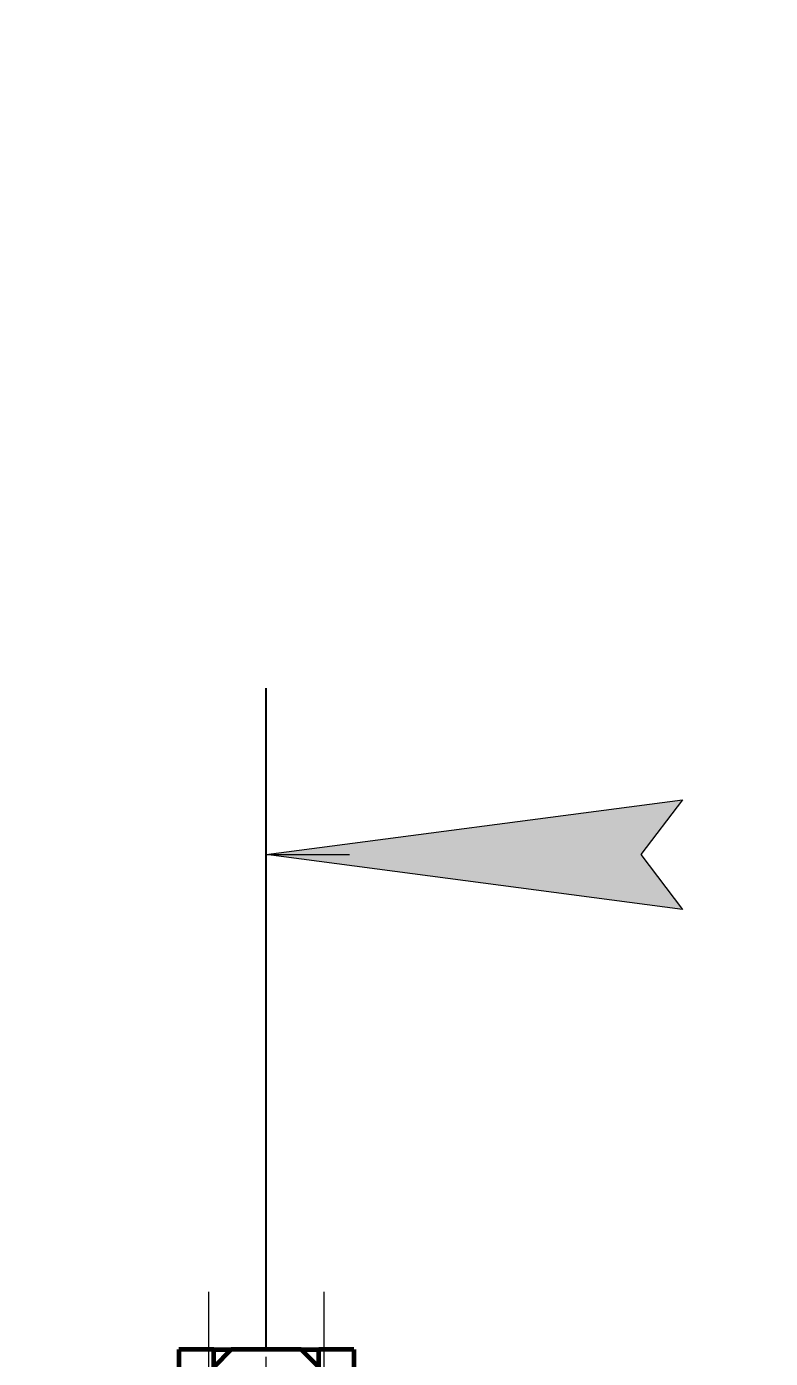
# Model space of a CAD drawing. Header units: millimetres. Extents: x -68 to 2520, y 0 to 297.
# Drawn here: x 2198.4 to 2207.33, y 212.5 to 228.49 of the extents above; entities that cross this region are included whole.
import ezdxf

# ---------------------------------------------------------------- set-up
doc = ezdxf.new("R2010")
doc.units = ezdxf.units.MM
for name, pattern in [('K5LT_AXLED', [13.660316, 9.160316, -1.5, 1.5, -1.5]), ('K5LT_BASIC', [0]), ('K5LT_THIN', [0])]:
    doc.linetypes.add(name, pattern=pattern)
doc.layers.add('Системный слой', color=7, linetype='Continuous')
doc.styles.add('KDIMTEXTSTYLE', font='GOST_AU.SHX', dxfattribs={"width": 0.96, "oblique": 15, "height": 5})
doc.dimstyles.new('KDIMSTYLE (1.50)', dxfattribs={"dimtxt": 5, "dimasz": 1, "dimexe": 2, "dimexo": 0, "dimgap": 1, "dimtad": 1, "dimlfac": 0.666667, "dimtxsty": 'KDIMTEXTSTYLE', "dimsah": 1, "dimcen": 0, "dimdle": 1, "dimadec": 0, "dimazin": 0, "dimtfac": 0.667, "dimtmove": 0, "dimatfit": 3, "dimfxl": 1, "dimtvp": 1, "dimtolj": 1, "dimtzin": 0, "dimarcsym": 0})
pattern_1 = [(45, (0, 0), (-1.0606602, 1.0606602), [])]

# ---------------------------------------------------------------- blocks, each defined once
blk = doc.blocks.new('U44')
at = {"layer": 'Системный слой'}
h = blk.add_hatch(dxfattribs=at)
h.set_pattern_fill('Металл', angle=45, style=0, pattern_type=0)
h.set_pattern_definition(pattern_1)
h.paths.add_polyline_path([(2202.083, 208.616), (2200.466, 208.616), (2200.466, 208.826), (2200.645, 208.826), (2200.645, 212.396), (2200.855, 212.606), (2201.695, 212.606), (2201.905, 212.396), (2201.905, 208.826), (2202.083, 208.826)])
at = {"layer": 'Системный слой', "color": 30, "linetype": 'K5LT_AXLED', "lineweight": 18, "true_color": 0xff8000}
for p, q in [((2201.275, 203.361), (2201.275, 214.606)), ((2200.582, 213.299), (2200.582, 206.779)), ((2201.968, 213.299), (2201.968, 206.779))]:
    blk.add_line(p, q, dxfattribs=at)
at = {"layer": 'Системный слой', "color": 5, "linetype": 'K5LT_BASIC', "lineweight": 60, "true_color": 0x0000ff}
for p, q in [((2200.645, 212.606), (2200.225, 212.606)), ((2200.225, 212.606), (2200.225, 212.396)), ((2200.855, 212.606), (2200.645, 212.396)), ((2200.645, 211.346), (2200.645, 212.606)), ((2200.645, 212.606), (2200.855, 212.606)), ((2201.695, 212.606), (2200.855, 212.606)), ((2201.695, 212.606), (2201.905, 212.396)), ((2201.695, 212.606), (2201.905, 212.606)), ((2201.905, 211.346), (2201.905, 212.606)), ((2202.325, 212.606), (2201.905, 212.606)), ((2202.325, 212.606), (2202.325, 212.396))]:
    blk.add_line(p, q, dxfattribs=at)
blk = doc.blocks.new('U52')
at = {"layer": 'Системный слой'}
h = blk.add_hatch(dxfattribs=at)
h.set_pattern_fill('Металл', angle=45, style=0, pattern_type=0)
h.set_pattern_definition(pattern_1)
h.paths.add_polyline_path([(2202.083, 208.616), (2200.466, 208.616), (2200.466, 208.826), (2200.645, 208.826), (2200.645, 212.396), (2200.855, 212.606), (2201.695, 212.606), (2201.905, 212.396), (2201.905, 208.826), (2202.083, 208.826)])
at = {"layer": 'Системный слой', "color": 30, "linetype": 'K5LT_AXLED', "lineweight": 18, "true_color": 0xff8000}
for p, q in [((2201.275, 203.361), (2201.275, 214.606)), ((2200.582, 213.299), (2200.582, 206.779)), ((2201.968, 213.299), (2201.968, 206.779))]:
    blk.add_line(p, q, dxfattribs=at)
at = {"layer": 'Системный слой', "color": 5, "linetype": 'K5LT_BASIC', "lineweight": 60, "true_color": 0x0000ff}
for p, q in [((2200.645, 212.606), (2200.225, 212.606)), ((2200.225, 212.606), (2200.225, 212.396)), ((2200.855, 212.606), (2200.645, 212.396)), ((2200.645, 211.346), (2200.645, 212.606)), ((2200.645, 212.606), (2200.855, 212.606)), ((2201.695, 212.606), (2200.855, 212.606)), ((2201.695, 212.606), (2201.905, 212.396)), ((2201.695, 212.606), (2201.905, 212.606)), ((2201.905, 211.346), (2201.905, 212.606)), ((2202.325, 212.606), (2201.905, 212.606)), ((2202.325, 212.606), (2202.325, 212.396))]:
    blk.add_line(p, q, dxfattribs=at)
blk = doc.blocks.new('KDIMARROW_01')
at = {"layer": 'Системный слой'}
blk.add_hatch(color=0, dxfattribs=at).paths.add_polyline_path([(0, 0), (-5, 0.658), (-4.5, 0), (-5, -0.658)])
at = {"layer": 'Системный слой', "color": 0, "linetype": 'K5LT_THIN', "lineweight": 18}
for p, q in [((-4.5, 0), (-5, 0.658)), ((-5, 0.658), (0, 0)), ((0, 0), (-5, -0.658)), ((-5, -0.658), (-4.5, 0)), ((0, 0), (-1, 0))]:
    blk.add_line(p, q, dxfattribs=at)

msp = doc.modelspace()

# ---------------------------------------------------------------- block references
at = {"layer": 'Системный слой'}
for name in ['U44', 'U52']:
    msp.add_blockref(name, (0, 0), dxfattribs=at)

# ---------------------------------------------------------------- dimensions: what is measured, and where the dimension line sits
at = {"layer": 'Системный слой', "color": 7}
for base, p1, p2, location, text in [((2268.83456, 229.24649), (2178.83456, 212.39632), (2268.83456, 212.39632), (2223.83456, 229.24649), '\\H5.0;\\W0.965;\\Q15;\\H5.0;\\W0.965;\\Q15;\\Q15;В'), ((2268.83456, 229.24649), (2178.83456, 212.39632), (2268.83456, 212.39632), (2223.83456, 229.24649), '\\H5.0;\\W0.965;\\Q15;\\H5.0;\\W0.965;\\Q15;\\Q15;В'), ((2246.39454, 218.55022), (2201.27457, 212.60632), (2246.39454, 212.60632), (2223.39454, 218.55022), '\\H5.0;\\W0.965;\\Q15;\\H5.0;\\W0.965;\\Q15;\\Q15;В/2'), ((2246.39454, 218.55022), (2201.27457, 212.60632), (2246.39454, 212.60632), (2223.39454, 218.55022), '\\H5.0;\\W0.965;\\Q15;\\H5.0;\\W0.965;\\Q15;\\Q15;В/2')]:
    msp.add_linear_dim(base=base, p1=p1, p2=p2, location=location, text=text, dimstyle='KDIMSTYLE (1.50)', override={"dimexo": 0, "dimblk1": 'KDIMARROW_01', "dimblk2": 'KDIMARROW_01', "dimse1": 0, "dimse2": 0, "dimclrt": 7, "dimtolj": 1}, dxfattribs=at).render()

doc.saveas('drawing.dxf')
